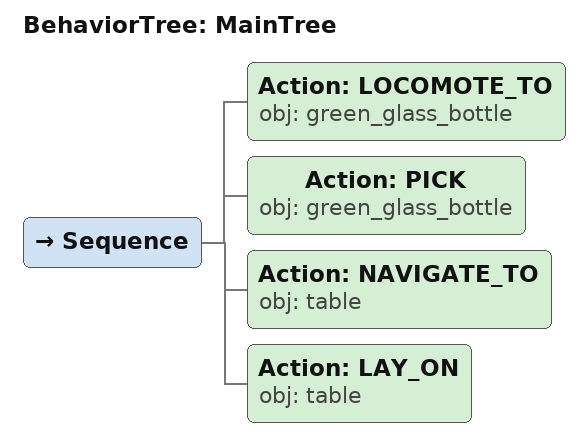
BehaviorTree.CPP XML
<root main_tree_to_execute="MainTree">
  <BehaviorTree ID="MainTree">
    <Sequence>
      <!-- Locomote to green_glass_bottle -->
      <Action ID="LOCOMOTE_TO" obj="green_glass_bottle" />
      <!-- Pick green_glass_bottle -->
      <Action ID="PICK" obj="green_glass_bottle" />
      <!-- Navigate to table -->
      <Action ID="NAVIGATE_TO" obj="table" />
      <!-- Lay on table -->
      <Action ID="LAY_ON" obj="table" />
    </Sequence>
  </BehaviorTree>
</root>
